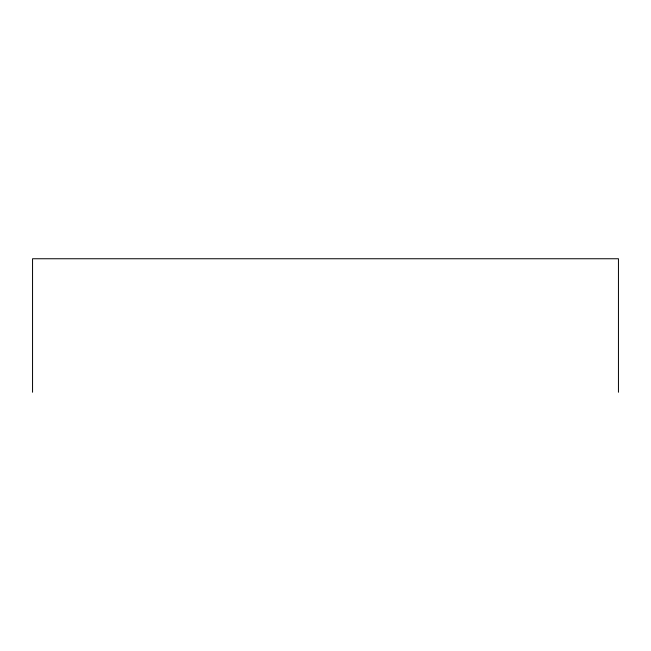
<?xml version="1.0" encoding="UTF-8"?>
<svg xmlns="http://www.w3.org/2000/svg" width="651" height="651" viewBox="0 0 651 651"><rect width="100%" height="100%" fill="white"/><g stroke="black" fill="none" stroke-linecap="round" stroke-linejoin="round"><path stroke-width="0.98" d="M618.45 392.252L618.45 258.748L32.55 258.748L32.55 392.252"/></g></svg>
